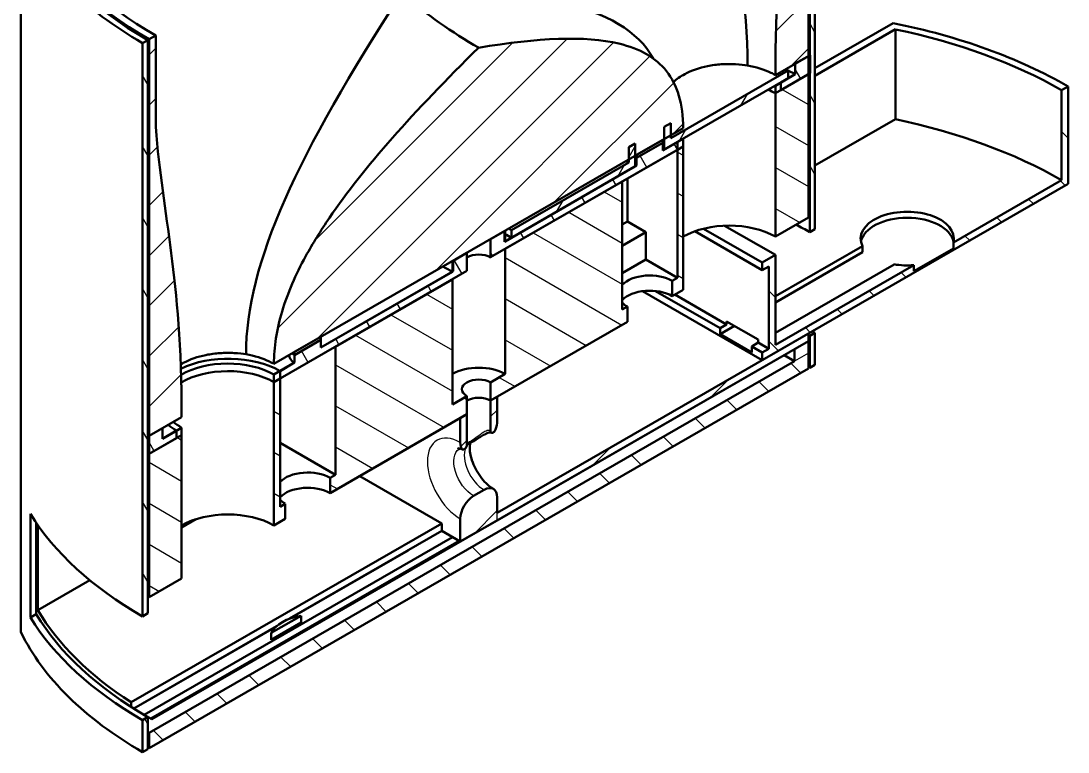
# Model space of a CAD drawing. Header units: inches. Extents: x 1.1 to 16.1, y 0.5 to 10.2.
# Drawn here: x 2.675 to 6.36, y 0.496 to 3.068 of the extents above; entities that cross this region are included whole.
import ezdxf

# ---------------------------------------------------------------- set-up
doc = ezdxf.new("R2010")
doc.units = ezdxf.units.IN
doc.header["$LTSCALE"] = 0.75
doc.header["$MEASUREMENT"] = 0
for name, color, linetype, lineweight in [('Hatching', 7, 'Continuous', 25), ('Visible', 7, 'Continuous', 50), ('Visible Narrow', 7, 'Continuous', 25)]:
    doc.layers.add(name, color=color, linetype=linetype, lineweight=lineweight)

msp = doc.modelspace()

# ---------------------------------------------------------------- hatches: boundary and pattern name
at = {"layer": 'Hatching'}
h = msp.add_hatch(dxfattribs=at)
h.set_pattern_fill('ANSI31', color=256, angle=75, style=0)
h.paths.add_polyline_path([(5.4689, 4.3528), (5.4504, 4.3421), (5.4504, 2.9473), (5.4504, 2.8914), (5.4504, 2.883), (5.4504, 2.3251), (5.4689, 2.3358)], flags=0)
h.paths.add_polyline_path([(3.1212, 3.0008), (3.1026, 2.9901), (3.1026, 0.9731), (3.1212, 0.9838)], flags=0)
h.paths.add_polyline_path([(3.1212, 0.5063), (3.1212, 0.619), (3.1026, 0.6083), (3.1026, 0.4957)], flags=0)
h.paths.add_polyline_path([(5.4689, 1.8583), (5.4689, 1.971), (5.4504, 1.9603), (5.4504, 1.8476)], flags=0)
h = msp.add_hatch(dxfattribs=at)
h.set_pattern_fill('ANSI31', color=256, angle=3e-15, style=0)
edge = h.paths.add_edge_path(flags=0)
edge.add_line((3.1258, 1.6087), (3.1407, 1.6173))
edge.add_line((3.1407, 1.6173), (3.1722, 1.6354))
edge.add_line((3.1722, 1.6354), (3.2401, 1.6745))
edge.add_spline(control_points=[(3.2401, 1.6745), (3.2401, 1.9272), (3.2229, 2.1017), (3.1839, 2.405), (3.1611, 2.5364), (3.149, 2.695)], knot_values=[-9.17111, -9.17111, -9.17111, -9.17111, -4.644196, -4.644196, 0, 0, 0, 0], degree=3, periodic=0)
edge.add_line((3.149, 2.695), (3.149, 3.0169))
edge.add_line((3.149, 3.0169), (3.1258, 3.0035))
edge.add_line((3.1258, 3.0035), (3.1258, 1.6087))
edge = h.paths.add_edge_path(flags=0)
edge.add_line((3.5649, 1.8616), (3.6374, 1.9033))
edge.add_line((3.6374, 1.9033), (3.6842, 1.9303))
edge.add_line((3.6842, 1.9303), (3.7199, 1.9509))
edge.add_line((3.7199, 1.9509), (3.7302, 1.9568))
edge.add_line((3.7302, 1.9568), (4.193, 2.2233))
edge.add_line((4.193, 2.2233), (4.1954, 2.2246))
edge.add_line((4.1954, 2.2246), (4.244, 2.2527))
edge.add_line((4.244, 2.2527), (4.3275, 2.3007))
edge.add_line((4.3275, 2.3007), (4.347, 2.312))
edge.add_line((4.347, 2.312), (4.3691, 2.3247))
edge.add_line((4.3691, 2.3247), (4.3762, 2.3288))
edge.add_line((4.3762, 2.3288), (4.3786, 2.3301))
edge.add_line((4.3786, 2.3301), (4.8135, 2.5806))
edge.add_line((4.8135, 2.5806), (4.8159, 2.582))
edge.add_line((4.8159, 2.582), (4.8221, 2.5856))
edge.add_line((4.8221, 2.5856), (4.833, 2.5918))
edge.add_line((4.833, 2.5918), (4.8367, 2.594))
edge.add_line((4.8367, 2.594), (4.8414, 2.5966))
edge.add_line((4.8414, 2.5966), (4.8882, 2.6236))
edge.add_line((4.8882, 2.6236), (4.8944, 2.6272))
edge.add_line((4.8944, 2.6272), (4.9239, 2.6442))
edge.add_line((4.9239, 2.6442), (4.9341, 2.6501))
edge.add_line((4.9341, 2.6501), (4.9388, 2.6527))
edge.add_line((4.9388, 2.6527), (4.9521, 2.6604))
edge.add_line((4.9521, 2.6604), (4.9589, 2.6643))
edge.add_line((4.9589, 2.6643), (4.962, 2.6661))
edge.add_line((4.962, 2.6661), (5.0049, 2.6908))
edge.add_spline(control_points=[(5.0049, 2.6908), (5.0049, 2.7325), (5.0002, 2.7707), (4.9802, 2.8389), (4.9653, 2.8675), (4.9272, 2.9155), (4.9036, 2.9355), (4.8753, 2.9516)], knot_values=[-19.520538, -19.520538, -19.520538, -19.520538, -17.06016, -17.06016, -14.620917, -14.620917, -12.178355, -12.178355, -12.178355, -12.178355], degree=3, periodic=0)
edge.add_spline(control_points=[(4.8753, 2.9516), (4.8477, 2.9674), (4.8156, 2.9795), (4.6599, 3.0168), (4.4945, 3.0089), (4.2851, 2.974)], knot_values=[-12.178355, -12.178355, -12.178355, -12.178355, -9.785719, -9.785719, -1.9393, -1.9393, -1.9393, -1.9393], degree=3, periodic=0)
edge.add_spline(control_points=[(4.2851, 2.974), (4.0569, 2.7493), (3.8809, 2.5528), (3.7303, 2.3317), (3.7018, 2.2861), (3.6418, 2.1763), (3.6131, 2.1115), (3.574, 1.981), (3.5649, 1.9198), (3.5649, 1.8616)], knot_values=[-9.432682, -9.432682, -9.432682, -9.432682, -4.491498, -4.491498, -3.273227, -3.273227, -1.628662, -1.628662, 0, 0, 0, 0], degree=3, periodic=0)
edge = h.paths.add_edge_path(flags=0)
edge.add_line((5.3297, 2.8778), (5.3993, 2.918))
edge.add_line((5.3993, 2.918), (5.4457, 2.9447))
edge.add_line((5.4457, 2.9447), (5.4457, 4.3394))
edge.add_line((5.4457, 4.3394), (5.4225, 4.3261))
edge.add_line((5.4225, 4.3261), (5.4225, 4.0042))
edge.add_spline(control_points=[(5.4225, 4.0042), (5.4096, 3.8281), (5.3858, 3.6676), (5.3464, 3.3171), (5.3297, 3.1253), (5.3297, 2.8778)], knot_values=[-14.271282, -14.271282, -14.271282, -14.271282, -6.919935, -6.919935, 0, 0, 0, 0], degree=3, periodic=0)
h = msp.add_hatch(dxfattribs=at)
h.set_pattern_fill('ANSI31', color=256, angle=75, style=0)
h.paths.add_polyline_path([(4.3275, 2.3007), (4.3275, 2.2364), (4.3786, 2.2658), (4.7895, 2.5024), (4.7903, 2.5029), (4.9852, 2.6151), (4.9852, 2.6235), (4.9852, 2.6393), (4.9852, 2.6419), (4.9833, 2.6408), (4.9388, 2.6152), (4.9341, 2.6125), (4.9341, 2.6393), (4.9099, 2.6254), (4.9046, 2.6223), (4.8414, 2.5859), (4.8414, 2.5591), (4.8367, 2.5564), (4.8262, 2.5503), (4.8089, 2.5404), (4.4006, 2.3053), (4.3786, 2.2926), (4.3762, 2.2912), (4.3762, 2.294), (4.3762, 2.32), (4.3762, 2.3288), (4.3691, 2.3247), (4.347, 2.312)], flags=0)
h.paths.add_polyline_path([(4.244, 2.1883), (4.244, 2.2527), (4.1954, 2.2246), (4.1954, 2.1871), (4.193, 2.1857), (3.7302, 1.9192), (3.7302, 1.946), (3.7006, 1.929), (3.6374, 1.8926), (3.6374, 1.8658), (3.5864, 1.8364), (3.5864, 1.8096), (3.7812, 1.9218), (4.193, 2.1589)], flags=0)
h.paths.add_polyline_path([(3.1258, 1.6087), (3.1258, 1.5444), (3.2222, 1.5999), (3.2222, 1.6218), (3.2222, 1.6267), (3.1722, 1.5979), (3.1722, 1.6354), (3.1407, 1.6173)], flags=0)
h.paths.add_polyline_path([(5.4519, 2.8838), (5.4519, 2.8923), (5.4519, 2.9482), (5.4504, 2.9473), (5.4457, 2.9447), (5.3993, 2.918), (5.3993, 2.8804), (5.3749, 2.8664), (5.3494, 2.8516), (5.3494, 2.8332), (5.3494, 2.8248), (5.4457, 2.8803), (5.4504, 2.883)], flags=0)
h = msp.add_hatch(dxfattribs=at)
h.set_pattern_fill('ANSI31', color=256, angle=-15, style=0)
h.paths.add_polyline_path([(4.244, 2.1883), (4.244, 2.2527), (4.1954, 2.2246), (4.193, 2.2233), (4.193, 2.1857), (3.7302, 1.9192), (3.7302, 1.9568), (3.7199, 1.9509), (3.6842, 1.9303), (3.6374, 1.9033), (3.6374, 1.8658), (3.5649, 1.824), (3.5649, 1.7972), (3.5864, 1.8096), (3.7812, 1.9218), (4.193, 2.1589)], flags=0)
h.paths.add_polyline_path([(3.1258, 1.6087), (3.1258, 1.5444), (3.2222, 1.5999), (3.2401, 1.6102), (3.2401, 1.637), (3.1722, 1.5979), (3.1722, 1.6354), (3.1407, 1.6173)], flags=0)
h.paths.add_polyline_path([(5.3297, 2.8403), (5.3297, 2.8135), (5.3494, 2.8248), (5.4457, 2.8803), (5.4457, 2.8887), (5.4457, 2.9447), (5.3993, 2.918), (5.3993, 2.8804), (5.3749, 2.8664), (5.3494, 2.8516)], flags=0)
h.paths.add_polyline_path([(5.0049, 2.6264), (5.0049, 2.6533), (4.9852, 2.6419), (4.9833, 2.6408), (4.9388, 2.6152), (4.9341, 2.6125), (4.9341, 2.6501), (4.9239, 2.6442), (4.8944, 2.6272), (4.8882, 2.6236), (4.8414, 2.5966), (4.8414, 2.5591), (4.8367, 2.5564), (4.8262, 2.5503), (4.8089, 2.5404), (4.4006, 2.3053), (4.3786, 2.2926), (4.3786, 2.3301), (4.3762, 2.3288), (4.3691, 2.3247), (4.347, 2.312), (4.3275, 2.3007), (4.3275, 2.2364), (4.3786, 2.2658), (4.7895, 2.5024), (4.7903, 2.5029), (4.9852, 2.6151)], flags=0)
h = msp.add_hatch(dxfattribs=at)
h.set_pattern_fill('ANSI31', color=256, angle=105, style=0)
h.paths.add_polyline_path([(5.4457, 2.8803), (5.3494, 2.8248), (5.3297, 2.8135), (5.3297, 2.3092), (5.4457, 2.376)], flags=0)
h.paths.add_polyline_path([(5.0049, 2.6264), (4.9852, 2.6151), (4.9852, 2.1645), (4.9666, 2.1538), (4.9666, 2.1001), (5.0049, 2.1222)], flags=0)
h.paths.add_polyline_path([(3.5864, 1.8096), (3.5649, 1.7972), (3.5649, 1.2929), (3.6049, 1.316), (3.6049, 1.3696), (3.5864, 1.3589)], flags=0)
h.paths.add_polyline_path([(3.2401, 1.6102), (3.2222, 1.5999), (3.1258, 1.5444), (3.1258, 1.0401), (3.2401, 1.1059)], flags=0)
h.paths.add_polyline_path([(4.3275, 1.7965), (4.3275, 1.7321), (4.3507, 1.7455), (4.8089, 2.0093), (4.8089, 2.0629), (4.7903, 2.0523), (4.7903, 2.5029), (4.7895, 2.5024), (4.3786, 2.2658), (4.3786, 1.8259)], flags=0)
h.paths.add_polyline_path([(4.244, 1.684), (4.244, 1.7484), (4.193, 1.719), (4.193, 2.1589), (3.7812, 1.9218), (3.7812, 1.4712), (3.7627, 1.4605), (3.7627, 1.4068), (4.2208, 1.6707)], flags=0)
h = msp.add_hatch(dxfattribs=at)
h.set_pattern_fill('ANSI31', color=256, angle=15, style=0)
h.paths.add_polyline_path([(5.3749, 2.8664), (5.3749, 2.8932), (4.962, 2.6554), (4.962, 2.6661), (4.962, 2.709), (4.9411, 2.697), (4.9388, 2.6957), (4.9388, 2.6655), (4.9388, 2.6527), (4.9388, 2.6152), (4.9833, 2.6408), (4.9852, 2.6419), (5.0049, 2.6533), (5.3297, 2.8403), (5.3494, 2.8516)], flags=0)
h.paths.add_polyline_path([(4.4006, 2.3321), (4.4006, 2.3053), (4.8089, 2.5404), (4.8262, 2.5503), (4.8367, 2.5564), (4.8367, 2.594), (4.8367, 2.6096), (4.8367, 2.6152), (4.8367, 2.6364), (4.8367, 2.6369), (4.8135, 2.6235), (4.8135, 2.5806), (4.8135, 2.5699)], flags=0)
h = msp.add_hatch(dxfattribs=at)
h.set_pattern_fill('ANSI31', color=256, angle=90, style=0)
h.paths.add_polyline_path([(5.2832, 2.2181), (5.2832, 2.1913), (5.3064, 2.2046), (5.3064, 1.9149), (5.2832, 1.9016), (5.2832, 1.8748), (5.3383, 1.9065), (5.441, 1.9656), (5.4457, 1.9683), (6.3597, 2.4946), (6.3597, 2.838), (6.3365, 2.8246), (6.3365, 2.5081), (5.9561, 2.2891), (5.9561, 2.2676), (5.8167, 2.1873), (5.8167, 2.2088), (5.3296, 1.9283), (5.3296, 2.2448)], flags=0)
h = msp.add_hatch(dxfattribs=at)
h.set_pattern_fill('ANSI31', color=256, angle=3e-15, style=0)
edge = h.paths.add_edge_path(flags=0)
edge.add_line((4.3507, 1.3109), (5.3975, 1.9137))
edge.add_line((5.4457, 1.9415), (5.3975, 1.9137))
edge.add_line((5.4457, 1.9415), (5.4457, 1.9683))
edge.add_line((5.4457, 1.9683), (5.441, 1.9656))
edge.add_line((5.441, 1.9656), (5.3383, 1.9065))
edge.add_line((5.3383, 1.9065), (5.2832, 1.8748))
edge.add_line((5.2832, 1.8748), (4.3507, 1.3378))
edge.add_line((4.3507, 1.3378), (4.3507, 1.3109))
edge = h.paths.add_edge_path(flags=0)
edge.add_spline(control_points=[(4.2266, 1.5622), (4.227, 1.5616), (4.2276, 1.5611), (4.2282, 1.5607)], knot_values=[-0.264406, -0.264406, -0.264406, -0.264406, -0.236132, -0.236132, -0.236132, -0.236132], degree=3, periodic=0)
edge.add_spline(control_points=[(4.2282, 1.5607), (4.2283, 1.5606), (4.2285, 1.5605), (4.2294, 1.5601), (4.2303, 1.56), (4.2324, 1.5603), (4.2336, 1.5607), (4.2361, 1.5621), (4.2373, 1.5631), (4.2395, 1.5655), (4.2405, 1.5669), (4.2422, 1.5698), (4.2429, 1.5714), (4.2438, 1.5745), (4.244, 1.576), (4.244, 1.5774)], knot_values=[-0.236132, -0.236132, -0.236132, -0.236132, -0.229864, -0.229864, -0.195322, -0.195322, -0.156258, -0.156258, -0.117193, -0.117193, -0.078129, -0.078129, -0.039064, -0.039064, 0, 0, 0, 0], degree=3, periodic=0)
edge.add_line((4.244, 1.5774), (4.244, 1.684))
edge.add_line((4.244, 1.684), (4.2208, 1.6707))
edge.add_line((4.2208, 1.6707), (4.2208, 1.5848))
edge.add_ellipse((4.2672, 1.6115), major_axis=(-0.0327, -0.0569), ratio=0.578093, start_angle=314.8892, end_angle=343.8442)
edge = h.paths.add_edge_path(flags=0)
edge.add_spline(control_points=[(4.3275, 1.6255), (4.3275, 1.6243), (4.3277, 1.6231), (4.3284, 1.6212), (4.329, 1.6205), (4.3298, 1.6197), (4.33, 1.6196), (4.3303, 1.6195)], knot_values=[-0.264406, -0.264406, -0.264406, -0.264406, -0.229864, -0.229864, -0.195322, -0.195322, -0.185484, -0.185484, -0.185484, -0.185484], degree=3, periodic=0)
edge.add_spline(control_points=[(4.3303, 1.6195), (4.3309, 1.6191), (4.3316, 1.6189), (4.3335, 1.6188), (4.3347, 1.6191), (4.3371, 1.6202), (4.3383, 1.621), (4.3406, 1.6231), (4.3417, 1.6244), (4.3436, 1.6272), (4.3443, 1.6288), (4.3449, 1.6303)], knot_values=[-0.185484, -0.185484, -0.185484, -0.185484, -0.156258, -0.156258, -0.117193, -0.117193, -0.078129, -0.078129, -0.039064, -0.039064, 0, 0, 0, 0], degree=3, periodic=0)
edge.add_ellipse((4.3043, 1.6329), major_axis=(0.0327, 0.0569), ratio=0.578093, start_angle=285.9342, end_angle=314.8892)
edge.add_line((4.3507, 1.6596), (4.3507, 1.7455))
edge.add_line((4.3507, 1.7455), (4.3275, 1.7321))
edge.add_line((4.3275, 1.7321), (4.3275, 1.6255))
edge = h.paths.add_edge_path(flags=0)
edge.add_line((4.2208, 1.2361), (4.3507, 1.3109))
edge.add_line((4.3507, 1.3109), (4.3507, 1.3378))
edge.add_line((4.3507, 1.3378), (4.3507, 1.3914))
edge.add_ellipse((4.3043, 1.3647), major_axis=(0.0327, 0.0569), ratio=0.578093, start_angle=314.8892, end_angle=360)
edge.add_ellipse((4.3043, 1.3647), major_axis=(0.0327, 0.0569), ratio=0.578093, start_angle=0, end_angle=44.8892)
edge.add_line((4.3043, 1.4183), (4.2672, 1.397))
edge.add_ellipse((4.2672, 1.3433), major_axis=(-0.0327, -0.0569), ratio=0.578093, start_angle=224.8892, end_angle=314.8892)
edge.add_line((4.2208, 1.3166), (4.2208, 1.2361))
h = msp.add_hatch(dxfattribs=at)
h.set_pattern_fill('ANSI31', color=256, angle=90, style=0)
h.paths.add_polyline_path([(5.4457, 1.8986), (5.4457, 1.9415), (5.3975, 1.9137), (5.3975, 1.8708)], flags=0)
h.paths.add_polyline_path([(5.4457, 1.845), (5.4457, 1.8986), (5.3975, 1.8708), (3.1258, 0.5627), (3.1258, 0.509)], flags=0)
h = msp.add_hatch(dxfattribs=at)
h.set_pattern_fill('ANSI31', color=256, angle=15, style=0)
h.paths.add_polyline_path([(3.6611, 0.9755), (3.5557, 0.9148), (3.5557, 0.8907), (3.6611, 0.9513)], flags=0)

# ---------------------------------------------------------------- linework, layer by layer
at = {"layer": 'Visible', "extrusion": (-4.16334e-17, 0.817547, 0.575862)}
for p, q in [((5.4689, 2.3358, -1.0606), (5.4689, 4.3528, 0.3601)), ((5.4457, 2.9447, -0.6033), (5.4457, 4.3394, 0.3791)), ((5.4504, 4.3421, 0.3753), (5.4504, 2.3251, -1.0454)), ((2.6745, 3.4116, 1.6964), (2.6745, 0.9171, -0.0607)), ((5.7438, 3.0604, -2.1121), (5.4689, 2.9021, -1.8874)), ((5.4689, 2.8754, -1.8495), (5.7523, 3.0386, -2.0812)), ((5.7523, 2.7221, -2.3041), (5.7523, 3.0386, -2.0812)), ((3.1212, 3.0008, 2.2795), (3.1026, 2.9901, 2.2947)), ((3.1026, 2.9901, 2.2947), (3.1026, 0.9731, 0.8739)), ((3.1212, 0.9838, 0.8588), (3.1212, 3.0008, 2.2795)), ((3.149, 3.0169, 2.2568), (3.1258, 3.0035, 2.2757)), ((3.1258, 3.0035, 2.2757), (3.1258, 1.6087, 1.2933)), ((3.149, 2.695, 2.0301), (3.149, 3.0169, 2.2568)), ((5.4519, 2.9482, -0.6083), (5.3993, 2.918, -0.5654)), ((5.4519, 2.8838, -0.6537), (5.4519, 2.9482, -0.6083)), ((5.3297, 2.8778, -0.5084), (5.4457, 2.9447, -0.6033)), ((5.4457, 2.9447, -0.6033), (5.3993, 2.918, -0.5654)), ((5.3993, 2.918, -0.5654), (5.3993, 2.8804, -0.5918)), ((5.3993, 2.918, -0.5654), (5.3993, 2.8804, -0.5918)), ((5.4457, 2.8803, -0.6487), (5.4457, 2.9447, -0.6033)), ((5.3749, 2.8932, -0.553), (4.962, 2.6554, -0.2154)), ((5.3993, 2.8804, -0.5918), (5.3297, 2.8403, -0.5349)), ((5.4457, 2.8803, -0.6487), (5.3297, 2.8135, -0.5538)), ((5.3297, 2.8135, -0.5538), (5.4457, 2.8803, -0.6487)), ((5.3494, 2.8248, -0.5699), (5.4519, 2.8838, -0.6537)), ((5.3993, 2.8804, -0.5918), (5.3494, 2.8516, -0.551)), ((5.3749, 2.8664, -0.5719), (5.3749, 2.8932, -0.553)), ((5.4457, 2.376, -1.0039), (5.4457, 2.8803, -0.6487)), ((4.9388, 2.6152, -0.2153), (5.3749, 2.8664, -0.5719)), ((5.3297, 2.8403, -0.5349), (5.3297, 2.8135, -0.5538)), ((5.3494, 2.8516, -0.551), (5.3494, 2.8248, -0.5699)), ((6.3597, 2.838, -1.7964), (6.3365, 2.8246, -1.7774)), ((6.3597, 2.4946, -2.0382), (6.3597, 2.838, -1.7964)), ((5.3297, 2.8135, -0.5538), (5.3297, 2.3092, -0.909)), ((6.3365, 2.8246, -1.7774), (6.3365, 2.5081, -2.0004)), ((3.5649, 1.8616, 0.9344), (5.0049, 2.6908, -0.2429)), ((4.962, 2.709, -0.1776), (4.9388, 2.6957, -0.1587)), ((4.9388, 2.6957, -0.1587), (4.9388, 2.6152, -0.2153)), ((4.962, 2.6554, -0.2154), (4.962, 2.709, -0.1776)), ((5.4689, 2.5589, -2.0724), (5.7523, 2.7221, -2.3041)), ((4.3275, 2.2364, 0.2655), (5.0049, 2.6264, -0.2883)), ((4.8367, 2.6369, -0.0752), (4.8135, 2.6235, -0.0562)), ((4.8135, 2.6235, -0.0562), (4.8135, 2.5699, -0.094)), ((4.8367, 2.5564, -0.1319), (4.8367, 2.6369, -0.0752)), ((4.9341, 2.6501, -0.1851), (4.8414, 2.5966, -0.1092)), ((4.9341, 2.6393, -0.1926), (4.8414, 2.5859, -0.1168)), ((5.0049, 2.6533, -0.2694), (4.9341, 2.6125, -0.2115)), ((4.9341, 2.6125, -0.2115), (4.9341, 2.6501, -0.1851)), ((4.9852, 2.6419, -0.2533), (4.9341, 2.6125, -0.2115)), ((4.9341, 2.6125, -0.2115), (4.9341, 2.6393, -0.1926)), ((4.9852, 2.6151, -0.2722), (4.9852, 2.6419, -0.2533)), ((5.0049, 2.6264, -0.2883), (4.9852, 2.6151, -0.2722)), ((5.0049, 2.6264, -0.2883), (5.0049, 2.6533, -0.2694)), ((5.0049, 2.1222, -0.6434), (5.0049, 2.6264, -0.2883)), ((4.3275, 2.2364, 0.2655), (4.9852, 2.6151, -0.2722)), ((4.8414, 2.5966, -0.1092), (4.8414, 2.5591, -0.1357)), ((4.8414, 2.5859, -0.1168), (4.8414, 2.5591, -0.1357)), ((4.9852, 2.6151, -0.2722), (4.9852, 2.1645, -0.5896)), ((4.8414, 2.5591, -0.1357), (4.3762, 2.2912, 0.2446)), ((4.8414, 2.5591, -0.1357), (4.3786, 2.2926, 0.2427)), ((4.8135, 2.5699, -0.094), (4.4006, 2.3321, 0.2436)), ((4.4006, 2.3053, 0.2247), (4.8367, 2.5564, -0.1319)), ((4.8089, 2.3626, -0.6657), (4.8089, 2.5136, -0.5593)), ((6.3365, 2.5081, -2.0004), (5.9561, 2.2891, -1.6894)), ((4.7903, 2.5029, -0.1128), (4.3786, 2.2658, 0.2238)), ((4.7903, 2.0523, -0.4302), (4.7903, 2.5029, -0.1128)), ((5.2832, 1.8748, -1.1582), (6.3597, 2.4946, -2.0382)), ((4.7903, 2.3519, -0.6505), (4.8089, 2.3626, -0.6657)), ((4.8089, 2.3626, -0.6657), (4.8738, 2.3252, -0.6126)), ((5.3297, 2.3092, -0.909), (5.4457, 2.376, -1.0039)), ((4.3786, 2.3301, 0.2691), (4.3275, 2.3007, 0.3108)), ((4.3762, 2.3288, 0.2711), (4.3275, 2.3007, 0.3108)), ((4.3762, 2.2912, 0.2446), (4.3762, 2.3288, 0.2711)), ((4.3786, 2.2926, 0.2427), (4.3786, 2.3301, 0.2691)), ((4.4006, 2.3321, 0.2436), (4.4006, 2.3053, 0.2247)), ((4.7903, 2.2771, -0.5443), (4.8738, 2.3252, -0.6126)), ((4.8738, 2.3252, -0.6126), (4.8738, 2.2286, -0.6806)), ((5.0459, 2.328, -1.1293), (5.2832, 2.1913, -0.9353)), ((5.0765, 2.3372, -1.0854), (5.2832, 2.2181, -0.9164)), ((5.1511, 2.3476, -1.1002), (5.3296, 2.2448, -0.9543)), ((5.4504, 2.3251, -1.0454), (5.4689, 2.3358, -1.0606)), ((4.3275, 2.3007, 0.3108), (4.3275, 2.2364, 0.2655)), ((4.3275, 2.3007, 0.3108), (4.3275, 2.2364, 0.2655)), ((5.9561, 2.2891, -1.6894), (5.9561, 2.2676, -1.7045)), ((4.244, 2.2527, 0.3791), (4.193, 2.2233, 0.4209)), ((4.244, 2.2527, 0.3791), (4.1954, 2.2246, 0.4189)), ((4.244, 2.1883, 0.3338), (4.244, 2.2527, 0.3791)), ((4.244, 2.1883, 0.3338), (4.244, 2.2527, 0.3791)), ((4.3786, 2.2658, 0.2238), (4.3786, 1.8259, -0.0861)), ((5.3296, 2.0992, -1.4199), (5.6362, 2.2758, -1.6706)), ((5.3296, 2.0778, -1.435), (5.6362, 2.2543, -1.6857)), ((5.6362, 2.2758, -1.6706), (5.6362, 2.2543, -1.6857)), ((5.9561, 2.2676, -1.7045), (5.8167, 2.1873, -1.5906)), ((4.193, 2.2233, 0.4209), (4.193, 2.1857, 0.3944)), ((4.1954, 2.2246, 0.4189), (4.1954, 2.1871, 0.3924)), ((4.7903, 2.1805, -0.6123), (4.8738, 2.2286, -0.6806)), ((4.8738, 2.2286, -0.6806), (4.9852, 2.1645, -0.5896)), ((5.3296, 2.2448, -0.9543), (5.2832, 2.2181, -0.9164)), ((5.2832, 2.2181, -0.9164), (5.2832, 2.1913, -0.9353)), ((5.3296, 1.9283, -1.1772), (5.3296, 2.2448, -0.9543)), ((5.7476, 2.2117, -1.5795), (5.3296, 1.971, -1.2378)), ((3.5649, 1.7972, 0.889), (4.244, 2.1883, 0.3338)), ((3.5864, 1.8096, 0.8714), (4.244, 2.1883, 0.3338)), ((4.1954, 2.1871, 0.3924), (3.7302, 1.9192, 0.7727)), ((4.193, 2.1857, 0.3944), (3.7302, 1.9192, 0.7727)), ((5.2832, 2.1913, -0.9353), (5.3064, 2.2046, -0.9542)), ((5.3064, 2.2046, -0.9542), (5.3064, 1.9149, -1.1583)), ((5.8167, 2.2088, -1.5755), (5.3296, 1.9283, -1.1772)), ((5.8167, 2.1873, -1.5906), (5.8167, 2.2088, -1.5755)), ((4.193, 2.1589, 0.3755), (3.7812, 1.9218, 0.7121)), ((4.193, 1.719, 0.0657), (4.193, 2.1589, 0.3755)), ((4.9852, 2.1645, -0.5896), (4.9666, 2.1538, -0.5744)), ((4.9666, 2.1538, -0.5744), (4.9666, 2.1001, -0.6122)), ((5.2832, 1.8748, -1.1582), (4.8622, 2.1172, -1.5024)), ((5.1348, 1.987, -1.2606), (4.9075, 2.1179, -1.4465)), ((4.9666, 2.1001, -0.6122), (5.0049, 2.1222, -0.6434)), ((5.158, 2.0004, -1.2796), (4.9757, 2.1054, -1.4286)), ((4.8089, 2.0629, -0.4454), (4.7903, 2.0523, -0.4302)), ((4.8089, 2.0093, -0.4832), (4.8089, 2.0629, -0.4454)), ((4.3275, 1.7321, -0.0897), (4.8089, 2.0093, -0.4832)), ((5.158, 2.0004, -1.2796), (5.1348, 1.987, -1.2606)), ((5.1348, 1.9656, -1.2757), (5.186, 1.995, -1.3176)), ((5.158, 2.0004, -1.2796), (5.158, 2.0111, -1.272)), ((5.158, 2.0111, -1.272), (5.2694, 1.947, -1.181)), ((3.7302, 1.9568, 0.7992), (3.6374, 1.9033, 0.8751)), ((3.7302, 1.9192, 0.7727), (3.7302, 1.9568, 0.7992)), ((4.3507, 1.3378, -0.3958), (5.4457, 1.9683, -1.291)), ((5.1348, 1.9656, -1.2757), (5.1348, 1.987, -1.2606)), ((5.2462, 1.9015, -1.1847), (5.1348, 1.9656, -1.2757)), ((5.4457, 1.9415, -1.3099), (5.4457, 1.9683, -1.291)), ((5.4689, 1.971, -1.3176), (5.4504, 1.9603, -1.3024)), ((5.4504, 1.9603, -1.3024), (5.4504, 1.8476, -1.3817)), ((5.4689, 1.8583, -1.3969), (5.4689, 1.971, -1.3176)), ((3.7302, 1.946, 0.7916), (3.6374, 1.8926, 0.8675)), ((3.7302, 1.9192, 0.7727), (3.7302, 1.946, 0.7916)), ((3.7812, 1.9218, 0.7121), (3.7812, 1.4712, 0.3947)), ((5.4457, 1.9415, -1.3099), (4.3507, 1.3109, -0.4147)), ((5.2694, 1.9363, -1.1886), (5.2462, 1.9229, -1.1696)), ((5.2832, 1.9016, -1.1393), (5.2462, 1.9229, -1.1696)), ((5.2462, 1.9229, -1.1696), (5.2462, 1.9015, -1.1847)), ((5.2694, 1.947, -1.181), (5.2694, 1.9363, -1.1886)), ((5.3064, 1.9149, -1.1583), (5.2694, 1.9363, -1.1886)), ((5.3975, 1.9137, -1.2705), (5.4457, 1.9415, -1.3099)), ((5.4457, 1.8986, -1.3402), (5.4457, 1.9415, -1.3099)), ((5.3604, 1.8922, -1.3311), (3.1357, 0.6111, 0.4877)), ((3.6374, 1.9033, 0.8751), (3.6374, 1.8658, 0.8486)), ((3.6374, 1.8926, 0.8675), (3.6374, 1.8658, 0.8486)), ((5.3064, 1.9149, -1.1583), (5.2832, 1.9016, -1.1393)), ((5.2832, 1.9016, -1.1393), (5.2832, 1.8748, -1.1582)), ((5.3975, 1.8708, -1.3007), (5.3604, 1.8922, -1.3311)), ((5.3975, 1.8708, -1.3007), (5.3975, 1.9137, -1.2705)), ((5.4457, 1.845, -1.3779), (5.4457, 1.8986, -1.3402)), ((3.1258, 0.5627, 0.5565), (5.3975, 1.8708, -1.3007)), ((3.1258, 0.509, 0.5187), (5.4457, 1.845, -1.3779)), ((3.6374, 1.8658, 0.8486), (3.5649, 1.824, 0.9079)), ((3.6374, 1.8658, 0.8486), (3.5864, 1.8364, 0.8903)), ((5.3371, 1.8788, -1.369), (5.337, 1.8789, -1.3691)), ((5.4504, 1.8476, -1.3817), (5.4689, 1.8583, -1.3969)), ((3.5649, 1.824, 0.9079), (3.5649, 1.7972, 0.889)), ((3.5864, 1.8096, 0.8714), (3.5649, 1.7972, 0.889)), ((3.5864, 1.8364, 0.8903), (3.5864, 1.8096, 0.8714)), ((3.5864, 1.3589, 0.554), (3.5864, 1.8096, 0.8714)), ((4.3786, 1.8259, -0.0861), (4.3275, 1.7965, -0.0443)), ((3.5649, 1.7972, 0.889), (3.5649, 1.2929, 0.5338)), ((4.3275, 1.7965, -0.0443), (4.3275, 1.7321, -0.0897)), ((4.244, 1.7484, 0.0239), (4.193, 1.719, 0.0657)), ((4.244, 1.684, -0.0214), (4.244, 1.7484, 0.0239)), ((4.3507, 1.7455, -0.1087), (4.3275, 1.7321, -0.0897)), ((4.3275, 1.7321, -0.0897), (4.3275, 1.6255, -0.1648)), ((4.3507, 1.6596, -0.1691), (4.3507, 1.7455, -0.1087)), ((3.1258, 1.6087, 1.2933), (3.2401, 1.6745, 1.1999)), ((3.7627, 1.4068, 0.3721), (4.244, 1.684, -0.0214)), ((4.244, 1.684, -0.0214), (4.2208, 1.6707, -0.0024)), ((4.2208, 1.6707, -0.0024), (4.2208, 1.5848, -0.0629)), ((4.244, 1.5774, -0.0965), (4.244, 1.684, -0.0214)), ((3.1722, 1.6354, 1.2554), (3.1258, 1.6087, 1.2933)), ((3.1722, 1.6354, 1.2554), (3.1258, 1.6087, 1.2933)), ((3.2401, 1.637, 1.1734), (3.1722, 1.5979, 1.2289)), ((3.1722, 1.5979, 1.2289), (3.1722, 1.6354, 1.2554)), ((3.1722, 1.5979, 1.2289), (3.1722, 1.6354, 1.2554)), ((3.2222, 1.6267, 1.1881), (3.1722, 1.5979, 1.2289)), ((3.2222, 1.5999, 1.1692), (3.2222, 1.6267, 1.1881)), ((3.2401, 1.6102, 1.1545), (3.2401, 1.637, 1.1734)), ((3.2401, 1.6102, 1.1545), (3.1258, 1.5444, 1.248)), ((3.1258, 1.5444, 1.248), (3.2401, 1.6102, 1.1545)), ((3.1258, 1.6087, 1.2933), (3.1258, 1.5444, 1.248)), ((3.1258, 1.6087, 1.2933), (3.1258, 1.5444, 1.248)), ((3.1258, 1.5444, 1.248), (3.2222, 1.5999, 1.1692)), ((3.2401, 1.1059, 0.7993), (3.2401, 1.6102, 1.1545)), ((3.5864, 1.5834, 0.2354), (3.7812, 1.4712, 0.3947)), ((3.1258, 1.5444, 1.248), (3.1258, 1.0401, 0.8928)), ((3.7812, 1.4712, 0.3947), (3.7627, 1.4605, 0.4099)), ((3.7627, 1.4605, 0.4099), (3.7627, 1.4068, 0.3721)), ((3.8668, 1.4668, -0.579), (4.1559, 1.3004, -0.3427)), ((4.3043, 1.4183, -0.2823), (4.2672, 1.397, -0.252)), ((3.6049, 1.3696, 0.5389), (3.5864, 1.3589, 0.554)), ((3.6049, 1.316, 0.5011), (3.6049, 1.3696, 0.5389)), ((4.3507, 1.3378, -0.3958), (4.3507, 1.3914, -0.358)), ((2.708, 0.9689, 0.105), (2.708, 1.3337, 0.362)), ((2.7286, 1.3019, 0.3144), (2.7286, 0.9808, 0.0882)), ((2.7338, 0.9944, 0.0916), (2.7338, 1.2944, 0.3029)), ((3.0627, 0.6708, 0.551), (4.1559, 1.3004, -0.3427)), ((3.2401, 1.286, -0.3223), (3.2899, 1.3147, -0.363)), ((3.5649, 1.2929, 0.5338), (3.6049, 1.316, 0.5011)), ((4.1559, 1.3004, -0.3427), (4.1559, 1.2735, -0.3616)), ((4.2208, 1.2361, -0.3085), (4.2208, 1.3166, -0.2518)), ((4.2208, 1.2361, -0.3085), (4.3507, 1.3109, -0.4147)), ((4.1559, 1.2735, -0.3616), (3.6201, 0.965, 0.0764)), ((4.1559, 1.2735, -0.3616), (4.2208, 1.2361, -0.3085)), ((3.1079, 0.6271, 0.4649), (4.1931, 1.2521, -0.4223)), ((4.2164, 1.2387, -0.4602), (3.1311, 0.6137, 0.427)), ((4.0375, 1.2052, -0.3557), (3.6208, 0.9653, -0.0151)), ((3.1258, 1.0401, 0.8928), (3.2401, 1.1059, 0.7993)), ((2.7338, 0.9944, 0.0916), (2.9172, 1.1001, -0.0584)), ((2.708, 0.9689, 0.105), (2.7286, 0.9808, 0.0882)), ((3.1026, 0.9731, 0.8739), (3.1212, 0.9838, 0.8588)), ((3.6611, 0.9755, 0.1926), (3.5557, 0.9148, 0.2787)), ((3.6611, 0.9513, 0.1756), (3.6611, 0.9755, 0.1926)), ((3.5739, 0.9384, 0.1142), (3.0713, 0.649, 0.5251)), ((3.5734, 0.938, 0.0237), (3.0715, 0.6489, 0.434)), ((3.5557, 0.8907, 0.2617), (3.6611, 0.9513, 0.1756)), ((3.5557, 0.9148, 0.2787), (3.5557, 0.8907, 0.2617)), ((3.0627, 0.6545, 0.5395), (3.0627, 0.6708, 0.551)), ((3.1357, 0.6111, 0.4877), (3.1079, 0.6271, 0.4649)), ((3.1212, 0.619, 0.6018), (3.1026, 0.6083, 0.617)), ((3.1026, 0.6083, 0.617), (3.1026, 0.4957, 0.5377)), ((3.1212, 0.5063, 0.5225), (3.1212, 0.619, 0.6018)), ((3.1258, 0.5627, 0.5565), (3.1258, 0.509, 0.5187)), ((3.1026, 0.4957, 0.5377), (3.1212, 0.5063, 0.5225))]:
    msp.add_line(p, q, dxfattribs=at)
for centre, radius, start, end in [((-4.2858, -1.029, 3.766), 1.6732, 15.6465, 45), ((-4.2858, -1.029, 3.766), 1.6404, 16.3146, 45), ((-5.2091, -1.9522, 1.2857), 1.6273, 225.0033, 250.8161), ((-4.8877, -1.631, 2.0469), 0.689, 225, 226.0956), ((-4.8889, -1.6322, 2.014), 0.7218, 225, 228.6627), ((-4.8877, -1.631, 2.0469), 0.689, 43.9044, 45), ((-4.2858, -1.029, 1.2988), 1.647, 225, 227.2922), ((-4.8877, -1.631, 2.014), 0.689, 42.3503, 45), ((-4.8877, -1.631, 1.4301), 0.1115, 225, 330.8662), ((-4.8877, -1.631, 1.4301), 0.1115, 29.1338, 45), ((-4.2858, -1.029, 1.4432), 0.1312, 225, 315), ((-4.2858, -1.029, 2.06), 1.6404, 44.7704, 45), ((-4.2858, -1.029, 2.06), 1.6404, 44.7704, 45), ((-4.2858, -1.029, 2.06), 1.6404, 44.7704, 45), ((-4.2858, -1.029, 1.9812), 1.6404, 44.7704, 45), ((-4.2858, -1.029, 1.9812), 1.6404, 44.7704, 45), ((-4.2858, -1.029, 1.9812), 1.6404, 44.7704, 45), ((-3.6838, -0.427, 1.4301), 0.1115, 225, 330.8662), ((-3.6838, -0.427, 1.4301), 0.1115, 29.1338, 45), ((-4.2858, -1.029, 1.2988), 1.6732, 19.4417, 45), ((-4.2858, -1.029, 0.8657), 1.6404, 18.8961, 41.7898), ((-3.7012, -0.2588, 0.9084), 0.1509, 285.4082, 344.5918), ((-4.2858, -1.029, 0.7804), 1.6404, 44.7704, 45), ((-4.2858, -1.029, 0.7148), 1.6404, 44.7704, 45)]:
    msp.add_arc(centre, radius, start, end, dxfattribs=at)
at = {"layer": 'Visible', "extrusion": (4.16334e-17, -0.817547, -0.575862)}
for centre, radius, start, end in [((4.2858, -1.029, -3.766), 1.647, 135, 163.8208), ((4.2858, -1.029, -3.766), 1.6076, 135, 162.9946), ((5.2091, -1.9522, -1.2857), 1.5945, 289.9209, 314.9966), ((5.1673, -1.9105, -1.9812), 0.2297, 306.7547, 315), ((5.1673, -1.9105, -1.9812), 0.2297, 306.7547, 315), ((5.2091, -1.9522, -0.8986), 1.5945, 289.9209, 314.9966), ((4.8877, -1.631, -2.0469), 0.0656, 135, 141.0612), ((4.8877, -1.631, -2.014), 0.0656, 135, 141.0612), ((4.8877, -1.631, -2.014), 0.0656, 135, 141.0612), ((5.7937, -2.7224, -0.8986), 0.164, 163.6854, 8.0751), ((5.7937, -2.7224, -0.8723), 0.164, 186.5215, 353.4785), ((5.1673, -1.9105, -1.3644), 0.2297, 225, 315), ((4.2858, -1.029, -1.9812), 0.0591, 225, 315), ((4.2858, -1.029, -1.9812), 0.0591, 225, 315), ((5.7937, -2.7224, -0.8986), 0.164, 81.9249, 106.3146), ((3.6826, -0.4258, -2.014), 0.7218, 311.3373, 315), ((4.8877, -1.631, -1.3644), 0.1115, 209.1338, 315), ((4.2858, -1.029, -0.8526), 1.647, 314.7722, 315), ((4.2858, -1.029, -0.8526), 1.6732, 314.5489, 315), ((3.6838, -0.427, -2.014), 0.0656, 135, 179.645), ((3.6838, -0.427, -2.014), 0.0656, 135, 179.645), ((3.6838, -0.427, -2.0469), 0.0656, 135, 146.5823), ((3.4025, -0.1457, -2.014), 0.2297, 224.2486, 315), ((4.2858, -1.029, -0.7148), 1.647, 314.7722, 315), ((3.4025, -0.1457, -1.9812), 0.2297, 224.4991, 315), ((3.4025, -0.1457, -1.9812), 0.2297, 224.4991, 315), ((4.2858, -1.029, -1.4432), 0.0591, 135, 315), ((4.2858, -1.029, -1.3644), 0.0591, 225, 315), ((4.2858, -1.029, -1.3644), 0.0591, 225, 315), ((3.4025, -0.1457, -2.014), 0.2297, 135, 146.5823), ((3.6838, -0.427, -1.3644), 0.1115, 209.1338, 315), ((3.4025, -0.1457, -1.3644), 0.2297, 225, 315), ((4.0189, -1.0034, -0.7804), 0.0262, 37.8622, 45), ((4.2858, -1.029, -1.3644), 1.6404, 135, 135.2296), ((4.2858, -1.029, -0.8526), 1.6732, 135, 160.5583), ((4.2858, -1.029, -0.8526), 1.647, 135, 160.9957), ((4.2858, -1.029, -0.7148), 1.6732, 135, 164.3535)]:
    msp.add_arc(centre, radius, start, end, dxfattribs=at)
at = {"layer": 'Visible', "extrusion": (-1.21741e-15, -0.817547, -0.575862)}
msp.add_arc((4.8877, -1.631, -2.014), 0.0722, 310.0027, 315, dxfattribs=at)
at = {"layer": 'Visible', "extrusion": (-1.4751e-14, -0.817547, -0.575862)}
msp.add_arc((4.8877, -1.631, -2.0469), 0.105, 135, 142.2087, dxfattribs=at)
at = {"layer": 'Visible', "extrusion": (-3.3578e-16, -0.817547, -0.575862)}
msp.add_arc((3.4043, -0.1475, -2.014), 0.2575, 229.5732, 315, dxfattribs=at)
at = {"layer": 'Visible', "extrusion": (0.707107, -0.407196, 0.578093)}
for centre, start, end in [((3.5631, -1.7923, 2.3029), 285.9342, 314.8892), ((3.526, -1.7551, 2.3029), 134.8892, 163.8442), ((3.3306, -2.0238, 2.3029), 314.8892, 44.8892), ((3.2936, -1.9866, 2.3029), 44.8892, 134.8892)]:
    msp.add_arc(centre, 0.0656, start, end, dxfattribs=at)
at = {"layer": 'Visible', "extrusion": (1.02511e-15, -0.817547, -0.575862)}
msp.add_arc((3.4043, -0.1475, -2.014), 0.2575, 135, 145.3153, dxfattribs=at)
at = {"layer": 'Visible'}
for points in [[(5.2313, 2.9113, -0.556), (5.2313, 3.3442, -0.251), (5.1093, 3.6526, -0.1705), (4.8651, 4.0588, -0.1579)], [(4.9002, 2.9355, -0.1922), (4.7913, 3.1316, 0.0258), (4.4634, 3.1875, 0.3053), (3.9166, 3.17, 0.6935)], [(3.4666, 1.8951, 0.8868), (3.4666, 2.2166, 1.1133), (3.6489, 2.6018, 1.0042), (4.0135, 3.1635, 0.6389)]]:
    msp.add_open_spline(points, degree=3, dxfattribs=at)
for points, knots in [([(5.4225, 4.0042, 0.1714), (5.4096, 3.8281, 0.0631), (5.3858, 3.6676, -0.0208), (5.3464, 3.3171, -0.2194), (5.3297, 3.1253, -0.3341), (5.3297, 2.8778, -0.5084)], [-14.271282, -14.271282, -14.271282, -14.271282, -6.919935, -6.919935, 0, 0, 0, 0]), ([(4.0135, 3.1635, 0.6389), (4.1035, 3.0906, 0.6974), (4.1923, 3.0274, 0.7614), (4.2846, 2.9743, 0.8366), (4.2848, 2.9742, 0.8368), (4.2851, 2.974, 0.837)], [-5.951005, -5.951005, -5.951005, -5.951005, -2.9839, -2.9839, -2.976303, -2.976303, -2.976303, -2.976303]), ([(5.0049, 2.6908, -0.2429), (5.0049, 2.7325, -0.2136), (5.0002, 2.7707, -0.1809), (4.9802, 2.8389, -0.1084), (4.9653, 2.8675, -0.0701), (4.9085, 2.9391, 0.0498), (4.8528, 2.9706, 0.1402), (4.6599, 3.0168, 0.4087), (4.4945, 3.0089, 0.6053), (4.2851, 2.974, 0.837)], [-19.520538, -19.520538, -19.520538, -19.520538, -17.06016, -17.06016, -14.620917, -14.620917, -9.785719, -9.785719, -1.9393, -1.9393, -1.9393, -1.9393]), ([(4.2851, 2.974, 0.837), (4.0569, 2.7493, 0.9578), (3.8809, 2.5528, 1.0347), (3.7303, 2.3317, 1.0632), (3.7018, 2.2861, 1.0659), (3.6418, 2.1763, 1.0619), (3.6131, 2.1115, 1.0515), (3.574, 1.981, 1.0073), (3.5649, 1.9198, 0.9754), (3.5649, 1.8616, 0.9344)], [-9.432682, -9.432682, -9.432682, -9.432682, -4.491498, -4.491498, -3.273227, -3.273227, -1.628662, -1.628662, 0, 0, 0, 0]), ([(5.2313, 2.9113, -0.556), (5.2207, 2.9131, -0.5585), (5.2064, 2.915, -0.5612), (5.1893, 2.916, -0.5626), (5.1744, 2.9168, -0.5637), (5.1574, 2.9169, -0.5639), (5.1393, 2.9156, -0.562), (5.1235, 2.9145, -0.5604), (5.1069, 2.9123, -0.5574), (5.0903, 2.9089, -0.5526), (5.0619, 2.9031, -0.5443), (5.0337, 2.8935, -0.5306), (5.0104, 2.8809, -0.5128), (4.995, 2.8726, -0.501), (4.9817, 2.8631, -0.4875), (4.9711, 2.853, -0.4732)], [0, 0, 0, 0, 0.1296366, 0.1296366, 0.1296366, 0.2424675, 0.2424675, 0.2424675, 0.3406714, 0.3406714, 0.3406714, 0.5095548, 0.5095548, 0.5095548, 0.6208605, 0.6208605, 0.6208605, 0.6208605]), ([(5.3297, 2.8778, -0.5084), (5.3247, 2.8807, -0.5125), (5.3195, 2.8834, -0.5164), (5.3141, 2.886, -0.52), (5.2899, 2.8976, -0.5365), (5.2616, 2.9063, -0.5488), (5.2313, 2.9113, -0.556)], [0.5508483, 0.5508483, 0.5508483, 0.5508483, 0.6326151, 0.6326151, 0.6326151, 1, 1, 1, 1]), ([(3.2401, 1.6745, 1.1999), (3.2401, 1.9272, 1.3778), (3.2229, 2.1017, 1.5218), (3.1839, 2.405, 1.7832), (3.1611, 2.5364, 1.9036), (3.149, 2.695, 2.0301)], [-9.17111, -9.17111, -9.17111, -9.17111, -4.644196, -4.644196, 0, 0, 0, 0]), ([(3.4666, 1.8951, 0.8868), (3.4559, 1.8968, 0.8843), (3.4416, 1.8987, 0.8816), (3.4245, 1.8997, 0.8802), (3.4096, 1.9005, 0.8791), (3.3926, 1.9006, 0.8789), (3.3745, 1.8993, 0.8808), (3.3587, 1.8982, 0.8823), (3.3421, 1.8961, 0.8854), (3.3256, 1.8927, 0.8902), (3.2971, 1.8868, 0.8985), (3.2689, 1.8772, 0.9121), (3.2456, 1.8646, 0.93), (3.2426, 1.863, 0.9323), (3.2396, 1.8613, 0.9347), (3.2368, 1.8596, 0.9371)], [0, 0, 0, 0, 0.1296366, 0.1296366, 0.1296366, 0.2424675, 0.2424675, 0.2424675, 0.3406714, 0.3406714, 0.3406714, 0.5095548, 0.5095548, 0.5095548, 0.5314411, 0.5314411, 0.5314411, 0.5314411]), ([(3.5649, 1.8616, 0.9344), (3.5599, 1.8644, 0.9303), (3.5547, 1.8671, 0.9264), (3.5494, 1.8697, 0.9228), (3.5252, 1.8813, 0.9063), (3.4968, 1.89, 0.894), (3.4666, 1.8951, 0.8868)], [0.5508483, 0.5508483, 0.5508483, 0.5508483, 0.6326151, 0.6326151, 0.6326151, 1, 1, 1, 1]), ([(4.3275, 1.6255, -0.1648), (4.3275, 1.6243, -0.1656), (4.3277, 1.6231, -0.1667), (4.3284, 1.6212, -0.1689), (4.329, 1.6205, -0.1701), (4.3304, 1.6193, -0.1727), (4.3314, 1.6189, -0.1741), (4.3335, 1.6188, -0.1768), (4.3347, 1.6191, -0.178), (4.3371, 1.6202, -0.1802), (4.3383, 1.621, -0.1811), (4.3406, 1.6231, -0.1824), (4.3417, 1.6244, -0.1829), (4.3436, 1.6272, -0.1832), (4.3443, 1.6288, -0.183), (4.3449, 1.6303, -0.1827)], [-0.2644063, -0.2644063, -0.2644063, -0.2644063, -0.2298643, -0.2298643, -0.1953222, -0.1953222, -0.1562578, -0.1562578, -0.1171933, -0.1171933, -0.0781289, -0.0781289, -0.0390644, -0.0390644, 0, 0, 0, 0]), ([(4.244, 1.5772, -0.2053), (4.2444, 1.5774, -0.2056), (4.2448, 1.5777, -0.2059), (4.2478, 1.5794, -0.2079), (4.2507, 1.581, -0.2094), (4.2566, 1.5841, -0.2118), (4.2596, 1.5857, -0.2127), (4.2626, 1.5872, -0.2133)], [0.2370026, 0.2370026, 0.2370026, 0.2370026, 0.2490492, 0.2490492, 0.3320656, 0.3320656, 0.415082, 0.415082, 0.415082, 0.415082]), ([(4.3303, 1.6195, -0.1724), (4.3294, 1.62, -0.1743), (4.3287, 1.6202, -0.1764), (4.3265, 1.6205, -0.1813), (4.3246, 1.6204, -0.1841), (4.3198, 1.6193, -0.1898), (4.3167, 1.6182, -0.1926), (4.3091, 1.6148, -0.1989), (4.3043, 1.6123, -0.2022), (4.2943, 1.6064, -0.2078), (4.2891, 1.603, -0.2102), (4.278, 1.596, -0.2134), (4.2721, 1.5922, -0.2143), (4.2645, 1.5882, -0.2135), (4.2636, 1.5877, -0.2134), (4.2626, 1.5872, -0.2133)], [0.7699636, 0.7699636, 0.7699636, 0.7699636, 0.8463549, 0.8463549, 0.9453362, 0.9453362, 1.0561738, 1.0561738, 1.2101727, 1.2101727, 1.3641717, 1.3641717, 1.5181706, 1.5181706, 1.5399583, 1.5399583, 1.5399583, 1.5399583]), ([(4.2214, 1.5633, -0.1715), (4.2211, 1.5632, -0.1709), (4.2208, 1.5631, -0.1702), (4.2197, 1.5626, -0.168), (4.2189, 1.5624, -0.1664), (4.2173, 1.5619, -0.1633), (4.2164, 1.5617, -0.1617), (4.2152, 1.5616, -0.1602)], [0.09337368, 0.09337368, 0.09337368, 0.09337368, 0.10861045, 0.10861045, 0.14481393, 0.14481393, 0.18101741, 0.18101741, 0.18101741, 0.18101741]), ([(4.2191, 1.5634, -0.1245), (4.2191, 1.5634, -0.122), (4.2193, 1.5634, -0.1196), (4.2198, 1.5635, -0.1129), (4.2204, 1.5635, -0.1088), (4.2221, 1.5632, -0.1008), (4.2233, 1.563, -0.097), (4.2258, 1.5619, -0.0919), (4.2269, 1.5614, -0.0903), (4.2282, 1.5607, -0.0889)], [0.4548385, 0.4548385, 0.4548385, 0.4548385, 0.5125944, 0.5125944, 0.6138659, 0.6138659, 0.7151374, 0.7151374, 0.7699947, 0.7699947, 0.7699947, 0.7699947]), ([(4.2266, 1.5622, -0.0859), (4.2271, 1.5614, -0.0871), (4.2278, 1.5608, -0.0884), (4.2294, 1.5601, -0.0908), (4.2303, 1.56, -0.092), (4.2324, 1.5603, -0.0944), (4.2336, 1.5607, -0.0956), (4.2361, 1.5621, -0.0975), (4.2373, 1.5631, -0.0983), (4.2395, 1.5655, -0.0994), (4.2405, 1.5669, -0.0996), (4.2422, 1.5698, -0.0996), (4.2429, 1.5714, -0.0993), (4.2438, 1.5745, -0.0983), (4.244, 1.576, -0.0975), (4.244, 1.5774, -0.0965)], [-0.2644063, -0.2644063, -0.2644063, -0.2644063, -0.2298643, -0.2298643, -0.1953222, -0.1953222, -0.1562578, -0.1562578, -0.1171933, -0.1171933, -0.0781289, -0.0781289, -0.0390644, -0.0390644, 0, 0, 0, 0]), ([(4.2567, 1.5842, -0.2811), (4.2565, 1.5838, -0.2829), (4.2564, 1.5834, -0.2847), (4.2555, 1.5806, -0.2956), (4.2546, 1.5768, -0.3043), (4.2538, 1.5667, -0.3198), (4.2539, 1.5605, -0.3268), (4.2555, 1.5461, -0.3392), (4.2572, 1.5378, -0.3446), (4.2624, 1.5199, -0.3533), (4.266, 1.5102, -0.3564), (4.2751, 1.4907, -0.3598), (4.2806, 1.481, -0.36), (4.2928, 1.4627, -0.3572), (4.2996, 1.4542, -0.3543), (4.3131, 1.4397, -0.3457), (4.3199, 1.4336, -0.3401), (4.3301, 1.4259, -0.3293), (4.3337, 1.4235, -0.3249), (4.3371, 1.4216, -0.3201)], [2.781778, 2.781778, 2.781778, 2.781778, 2.825886, 2.825886, 3.056563, 3.056563, 3.282708, 3.282708, 3.52299, 3.52299, 3.777775, 3.777775, 4.041193, 4.041193, 4.30512, 4.30512, 4.560957, 4.560957, 4.712389, 4.712389, 4.712389, 4.712389])]:
    msp.add_open_spline(points, degree=3, knots=knots, dxfattribs=at)
at = {"layer": 'Visible Narrow', "extrusion": (-4.16334e-17, 0.817547, 0.575862)}
for p, q in [((5.4457, 1.8986, -1.3402), (5.3975, 1.8708, -1.3007)), ((4.3507, 1.3109, -0.4147), (4.3507, 1.3378, -0.3958)), ((4.0375, 1.2054, -0.3556), (4.0375, 1.2052, -0.3557))]:
    msp.add_line(p, q, dxfattribs=at)
at = {"layer": 'Visible Narrow', "extrusion": (-0.707107, -0.407196, 0.578093)}
for centre, radius, start, end in [((0.8492, 2.4046, -3.6663), 0.164, 135.1108, 315.1108), ((0.8492, 2.4046, -3.7844), 0.0984, 203.3698, 315.1108), ((0.8492, 2.4046, -3.7844), 0.0984, 185.6197, 196.6357)]:
    msp.add_arc(centre, radius, start, end, dxfattribs=at)
at = {"layer": 'Visible Narrow', "extrusion": (-0.883115, -0.439544, 0.164038)}
msp.add_arc((0.4653, 0.5316, -4.497), 0.0131, 0, 49.3774, dxfattribs=at)
at = {"layer": 'Visible Narrow', "extrusion": (0.707107, 0.407196, -0.578093)}
msp.add_arc((-0.8492, 2.4046, 3.7319), 0.0984, 224.8892, 358.2292, dxfattribs=at)
at = {"layer": 'Visible Narrow'}
for points, knots in [([(4.3275, 1.6255, -0.1648), (4.3273, 1.6256, -0.1649), (4.3271, 1.6257, -0.1651), (4.3232, 1.6278, -0.1684), (4.3191, 1.6276, -0.1721), (4.3126, 1.6258, -0.178), (4.3101, 1.6247, -0.1801), (4.303, 1.6212, -0.1861), (4.2984, 1.6181, -0.1897), (4.2892, 1.6116, -0.1958), (4.2846, 1.608, -0.1985), (4.2742, 1.6001, -0.2028), (4.2682, 1.5955, -0.2043), (4.2621, 1.592, -0.2034)], [0.7699636, 0.7699636, 0.7699636, 0.7699636, 0.7777184, 0.7777184, 0.9242466, 0.9242466, 1.014516, 1.014516, 1.1819749, 1.1819749, 1.3442491, 1.3442491, 1.5399583, 1.5399583, 1.5399583, 1.5399583]), ([(4.2621, 1.592, -0.2034), (4.26, 1.5909, -0.2031), (4.2581, 1.5898, -0.2027), (4.2518, 1.5862, -0.2008), (4.2477, 1.5838, -0.1986), (4.244, 1.5817, -0.1956)], [-0.415082, -0.415082, -0.415082, -0.415082, -0.3515141, -0.3515141, -0.2075403, -0.2075403, -0.2075403, -0.2075403]), ([(4.2266, 1.5622, -0.0859), (4.2259, 1.5626, -0.0865), (4.2253, 1.563, -0.0871), (4.2208, 1.5652, -0.0917), (4.2178, 1.5656, -0.0972), (4.214, 1.5654, -0.1079), (4.2128, 1.565, -0.1131), (4.2113, 1.5638, -0.1249), (4.2111, 1.5631, -0.1315), (4.212, 1.5619, -0.1455), (4.2132, 1.5614, -0.1529), (4.2152, 1.5616, -0.1602)], [-0.7699947, -0.7699947, -0.7699947, -0.7699947, -0.7465657, -0.7465657, -0.6075125, -0.6075125, -0.4880232, -0.4880232, -0.3418634, -0.3418634, -0.1810174, -0.1810174, -0.1810174, -0.1810174])]:
    msp.add_open_spline(points, degree=3, knots=knots, dxfattribs=at)

doc.saveas('drawing.dxf')
